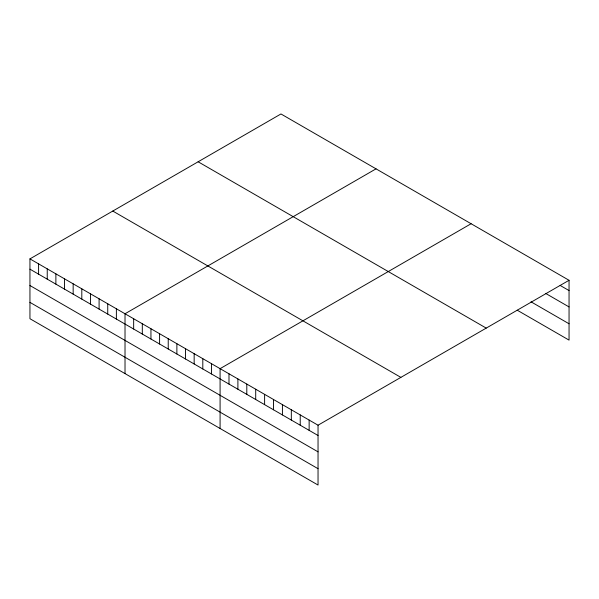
<?xml version="1.0" encoding="UTF-8"?>
<svg xmlns="http://www.w3.org/2000/svg" width="599" height="599" viewBox="0 0 599 599"><rect width="100%" height="100%" fill="white"/><g stroke="black" fill="none" stroke-linecap="round" stroke-linejoin="round"><path stroke-width="0.9" d="M29.95 258.88L318.039 425.208L318.039 485.04L29.95 318.713L29.95 258.88L280.961 113.96L569.05 280.287L569.05 340.12L517.244 310.215M376.03 168.843L125.019 313.764L125.019 373.604M471.099 223.734L220.088 368.655L220.088 428.495M318.039 425.208L569.05 280.287M560.147 285.438L569.05 290.575M545.577 293.375L569.05 306.928M531.006 301.806L569.05 323.774M198.127 161.782L486.216 328.11M112.784 211.05L400.873 377.377M29.95 269.168L318.039 435.495M29.95 285.521L318.039 451.848M29.95 302.368L318.039 468.695M309.136 420.064L309.136 430.359M300.226 414.92L300.226 425.215M291.324 409.783L291.324 420.071M282.421 404.639L282.421 414.935M273.518 399.496L273.518 409.791M264.608 394.359L264.608 404.647M255.706 389.215L255.706 399.511M246.803 384.079L246.803 394.367M237.9 378.935L237.9 389.23M228.99 373.791L228.99 384.086M211.447 363.66L211.447 373.956M202.806 358.674L202.806 368.969M194.158 353.687L194.158 363.975M185.518 348.693L185.518 358.988M176.877 343.706L176.877 353.994M168.229 338.712L168.229 349.007M159.589 333.725L159.589 344.013M150.948 328.731L150.948 339.027M142.307 323.745L142.307 334.04M133.659 318.758L133.659 329.046M116.378 308.777L116.378 319.065M107.738 303.783L107.738 314.078M99.09 298.796L99.09 309.091M90.449 293.81L90.449 304.097M81.808 288.815L81.808 299.111M73.16 283.829L73.16 294.116M64.52 278.834L64.52 289.13M55.879 273.848L55.879 284.136M47.239 268.854L47.239 279.149M38.591 263.867L38.591 274.162"/></g></svg>
